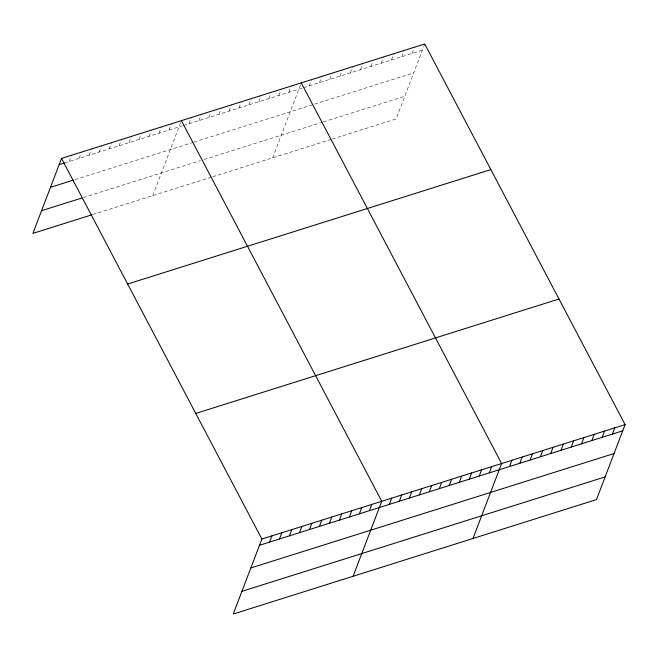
<?xml version="1.0" encoding="UTF-8"?>
<svg xmlns="http://www.w3.org/2000/svg" width="658" height="658" viewBox="0 0 658 658"><rect width="100%" height="100%" fill="white"/><g stroke="black" fill="none" stroke-linecap="round" stroke-linejoin="round"><path stroke-width="0.49" stroke-dasharray="3.29 2.47" d="M69.139 161.498L71.516 155.272M79.124 158.348L81.51 152.121M89.118 155.206L91.495 148.979M99.103 152.056L101.48 145.829M109.096 148.905L111.473 142.679M119.082 145.763L121.459 139.537M129.075 142.613L131.452 136.387M139.06 139.471L141.437 133.237M149.045 136.321L151.43 130.095M159.039 133.171L161.416 126.945M169.024 130.029L171.401 123.803M152.763 195.623L181.394 120.653M189.002 123.737L191.379 117.502M198.987 120.587L201.373 114.36M208.981 117.437L211.021 112.099M218.966 114.295L221.343 108.06M228.959 111.144L231.336 104.918M238.944 107.994L241.321 101.768M248.938 104.852L251.315 98.626M258.923 101.702L261.3 95.476M268.908 98.56L270.948 93.222M278.902 95.41L281.279 89.184M288.887 92.26L291.264 86.033M272.626 157.862L301.257 82.892M309.17 85.877L311.547 79.643M319.459 82.628L321.836 76.402M329.748 79.388L332.134 73.161M340.046 76.147L342.423 69.921M350.336 72.906L352.713 66.672M360.625 69.658L363.002 63.431M370.915 66.417L372.954 61.079M381.204 63.176L383.589 56.95M391.502 59.936L393.879 53.709M401.791 56.695L404.168 50.46M412.081 53.446L414.458 47.22M424.747 43.979L396.124 118.95L332.504 138.994M64.599 162.929L182.644 125.736M183.557 125.448L302.622 87.933M303.552 87.646L422.37 50.205M75.004 179.609L193.049 142.416M193.962 142.128L313.603 104.433M314.54 104.137L413.709 72.89M83.336 197.54L200.476 160.634M204.103 159.491L322.453 122.207M323.391 121.911L404.785 96.265M92.836 214.508L211.786 177.027M212.699 176.739L331.566 139.29"/><path stroke-width="0.99" d="M61.531 158.413L261.876 539.05L233.253 614.021L596.469 499.587L625.1 424.607L424.747 43.979L61.531 158.413L32.9 233.393L91.923 214.796M269.492 542.126L271.869 535.9M279.477 538.984L281.854 532.758M289.462 535.834L291.848 529.608M299.456 532.692L301.833 526.458M309.441 529.542L311.818 523.316M319.434 526.392L321.811 520.165M329.419 523.25L331.796 517.024M339.405 520.1L341.79 513.873M349.398 516.949L351.775 510.723M359.383 513.808L361.76 507.581M369.377 510.657L371.754 504.431M353.116 576.26L381.739 501.281L181.394 120.653M389.355 504.365L391.732 498.139M399.34 501.215L401.717 494.989M409.325 498.073L411.711 491.847M419.319 494.923L421.696 488.697M429.304 491.781L431.681 485.546M439.297 488.631L441.674 482.404M449.282 485.481L451.659 479.254M459.276 482.339L461.653 476.104M469.261 479.189L471.638 472.962M479.246 476.038L481.631 469.812M489.239 472.896L491.616 466.67M472.979 538.491L501.602 463.52L301.257 82.892M509.514 466.506L511.899 460.279M519.812 463.265L522.189 457.039M530.101 460.024L532.478 453.79M540.391 456.775L542.768 450.549M550.68 453.535L553.057 447.308M560.978 450.294L563.355 444.068M571.267 447.053L573.644 440.827M581.557 443.805L583.934 437.578M591.846 440.564L594.223 434.338M602.136 437.323L604.521 431.097M612.433 434.083L614.811 427.856M59.154 164.648L64.599 162.929M50.485 187.333L73.186 180.177M41.561 210.7L81.518 198.116M127.644 284.026L490.868 169.591M195.763 413.438L558.987 299.003M261.876 539.05L625.1 424.607M259.499 545.276L622.723 430.842M250.838 567.961L614.062 453.526M241.914 591.336L605.13 476.894"/></g></svg>
